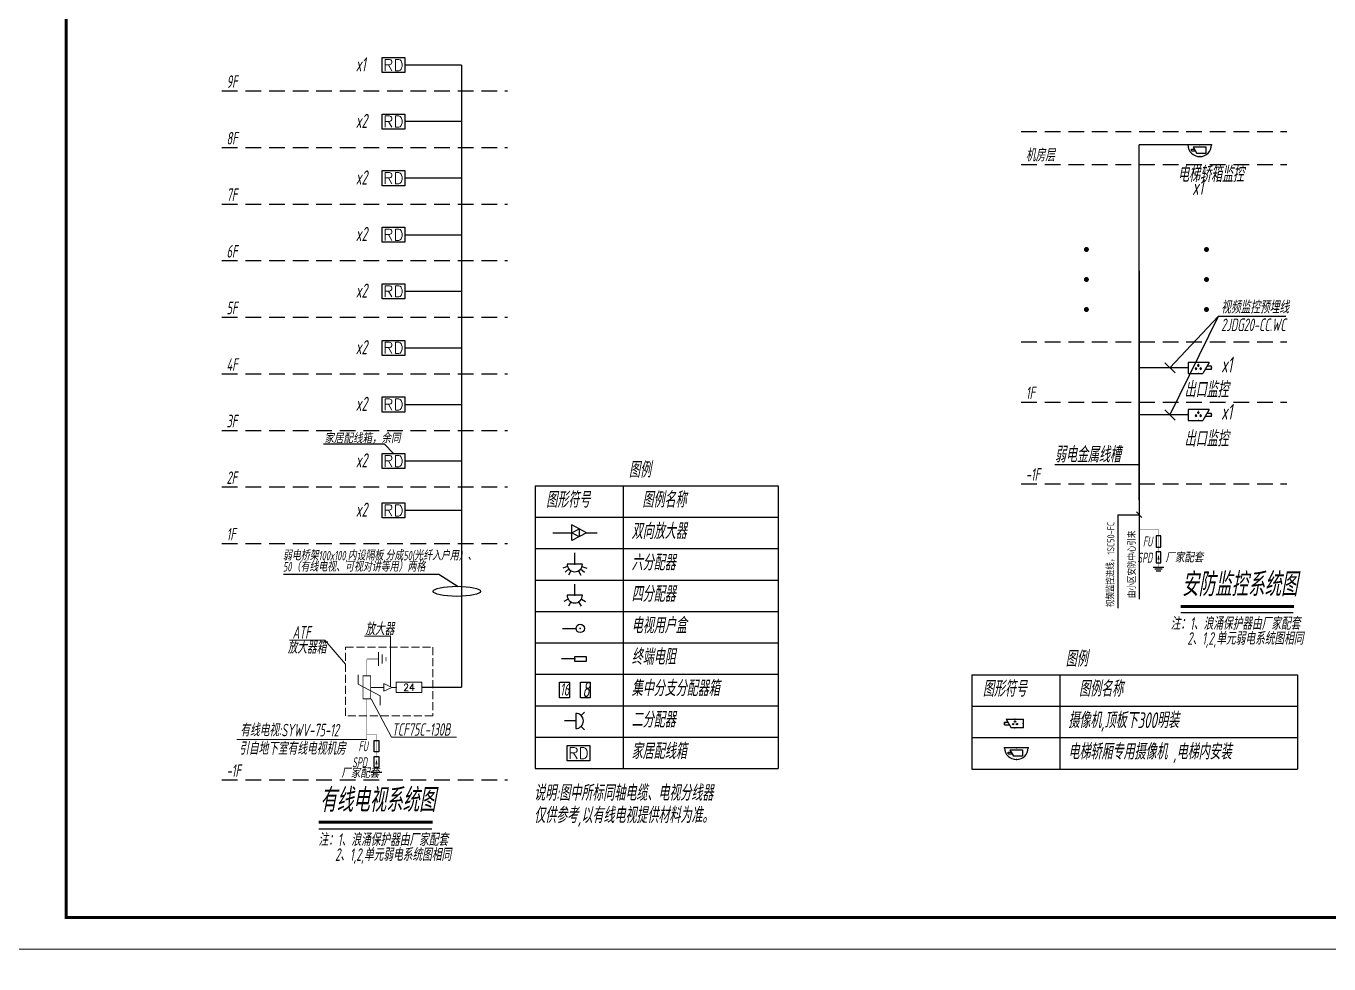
# Model space of a CAD drawing. Extents: x 2803505 to 5851001, y -1372902 to 24339.
# Drawn here: x 3411585 to 3453022, y -689729 to -659889 of the extents above; entities that cross this region are included whole.
import ezdxf
from ezdxf.enums import TextEntityAlignment as Align

# ---------------------------------------------------------------- set-up
doc = ezdxf.new("R2010")
doc.units = 0
doc.header["$LTSCALE"] = 1000
doc.header["$MEASUREMENT"] = 0
doc.linetypes.add('DASH', pattern=[0.35, 0.25, -0.1])
doc.linetypes.add('DASHED', pattern=[0.75, 0.5, -0.25])
doc.layers.get('0').update_dxf_attribs({"linetype": 'CONTINUOUS'})
for name, color, linetype in [('!!电气', 1, 'CONTINUOUS'), ('!校对', 2, 'CONTINUOUS'), ('DIM-照明', 7, 'CONTINUOUS'), ('EQUIP-安防', 3, 'CONTINUOUS'), ('EQUIP-通讯', 3, 'CONTINUOUS'), ('LINMK1', 7, 'CONTINUOUS'), ('PDIM', 3, 'CONTINUOUS'), ('T-通用', 7, 'CONTINUOUS'), ('WIRE-照明', 2, 'CONTINUOUS'), ('消防平面文字层', 141, 'CONTINUOUS'), ('照明平面导线层', 3, 'CONTINUOUS')]:
    doc.layers.add(name, color=color, linetype=linetype)
doc.layers.add('图框', color=147, linetype='CONTINUOUS', lineweight=20)
doc.layers.add('文字彩图', color=7, linetype='CONTINUOUS', lineweight=0)
doc.styles.add('1常用弱电', font='SIMPLEX.shx', dxfattribs={"width": 0.8, "height": 3.5, "bigfont": 'HZTXT.shx'})
doc.styles.add('_HZTXT', font='isocp2.shx', dxfattribs={"width": 0.8, "bigfont": 'hztxt.shx'})
doc.styles.add('_TCH_LABEL', font='COMPLEX', dxfattribs={"bigfont": 'GBCBIG'})
doc.styles.add('_TEL_DIM', font='SIMPLEX', dxfattribs={"width": 0.8, "height": 3.5, "bigfont": 'HZTXT'})
doc.styles.add('HZTXT', font='gbeitc.shx', dxfattribs={"width": 0.8, "height": 400, "bigfont": 'hztxt.shx'})
doc.styles.get("Standard").update_dxf_attribs({"font": 'gbenor.shx', "bigfont": 'gbcbig.shx'})

# ---------------------------------------------------------------- blocks, each defined once
blk = doc.blocks.new('电视图例$0$弱电图块双向放大器')
for p, q in [((-598, 0), (0, 0)), ((0, -251), (0, 251)), ((470, 0), (0, 251)), ((0, 0), (235, 125)), ((470, 0), (0, -251)), ((235, -125), (0, 0)), ((235, 125), (235, -125)), ((470, 0), (810, 0))]:
    blk.add_line(p, q)
blk.add_point((0, 0))
blk = doc.blocks.new('电视图例$0$六分配器')
for p, q in [((243, 0), (-243, 0)), ((0, 0), (0, 357)), ((-231, -78), (-380, -128)), ((-188, -155), (-309, -256)), ((-119, -212), (-197, -350)), ((119, -212), (197, -350)), ((188, -155), (309, -256)), ((231, -78), (380, -128))]:
    blk.add_line(p, q)
blk.add_arc((0, 0), 243, 180, 0)
blk.add_point((0, 0))
blk = doc.blocks.new('电视图例$0$电视用户盒')
blk.add_line((-932, -1), (-222, -1))
blk.add_circle((0, 0), 222)
blk.add_point((0, 0))
blk = doc.blocks.new('电视图例$0$终端电阻')
blk.add_line((0, 0), (-706, 0))
blk.add_lwpolyline([(0, 132), (601, 132), (601, -132), (0, -132)], close=True)
blk.add_point((0, 0))
blk = doc.blocks.new('四分配器')
for p, q in [((243, 0), (-243, 0)), ((0, 0), (0, 357)), ((-211, -122), (-347, -201)), ((-122, -211), (-201, -347)), ((122, -211), (201, -347)), ((211, -122), (347, -201))]:
    blk.add_line(p, q)
blk.add_arc((0, 0), 243, 180, 0)
blk.add_point((0, 0))
blk = doc.blocks.new('二分配器')
for p, q in [((243, 0), (-243, 0)), ((0, 0), (0, 357)), ((-172, -172), (-284, -284)), ((172, -172), (284, -284))]:
    blk.add_line(p, q)
blk.add_arc((0, 0), 243, 180, 0)
blk.add_point((0, 0))
blk = doc.blocks.new('CNS-TC4')
at = {"color": 130}
blk.add_lwpolyline([(-300, 200), (300, 200), (300, -200), (-300, -200)], close=True, dxfattribs=at)
at = {"color": 7, "style": '1常用弱电'}
blk.add_text('RD', height=300, dxfattribs=at).set_placement((0, 0), align=Align.MIDDLE)
blk = doc.blocks.new('$equip$00001677')
for p, q in [((0.75, 0.6), (-0.75, 0.6)), ((-0.75, 0.6), (-0.75, 0)), ((-0.75, 0), (0.75, 0)), ((0.75, 0), (0.75, 0.6))]:
    blk.add_line(p, q)
for p in [(-0.75, 0.3), (0, 0.6), (0, 0), (0.75, 0.3)]:
    blk.add_point(p)
at = {"style": '_TCH_LABEL', "flags": 8}
blk.add_attdef('16', text='', height=0.4, dxfattribs=at).set_placement((0, 0.3), align=Align.MIDDLE_CENTER)
at = {"style": '_TCH_LABEL', "flags": 9}
blk.add_attdef('A', (0, 0), '', height=0.00002, dxfattribs=at)
blk = doc.blocks.new('$equip$00001679')
blk.add_lwpolyline([(0, 0), (0, -0.267)])
blk.add_lwpolyline([(0, -0.733), (-0.233, -0.267), (0.233, -0.267), (0, -0.733), (0, -1)], close=True)
at = {"flags": 9}
blk.add_attdef('S', (0, 0), '', height=0.00000667, dxfattribs=at)
blk = doc.blocks.new('0114')
at = {"color": 3, "linetype": 'Continuous', "const_width": 0.3}
for points in [[(0, 0), (0, -4.58)], [(-2.75, -4.58), (2.75, -4.58)], [(-1.83, -6.01), (1.83, -6.01)], [(-0.86, -7.5), (0.86, -7.5)]]:
    blk.add_lwpolyline(points, dxfattribs=at)
blk = doc.blocks.new('$equip$00001465')
for p, q in [((-0.75, 0.1), (-0.457, 0.1)), ((-0.75, -0.1), (-0.75, 0.1)), ((-0.6, 0.35), (-0.2, -0.35)), ((-0.6, 0.35), (0.75, 0.35)), ((0.75, 0.35), (0.75, -0.35)), ((-0.75, -0.1), (-0.343, -0.1)), ((0.75, -0.35), (-0.2, -0.35))]:
    blk.add_line(p, q)
for centre in [(-0.05, -0.05), (0.1, 0.15), (0.25, -0.05)]:
    blk.add_circle(centre, 0.05)
for p in [(-0.75, 0), (0.075, 0.35), (0.75, 0), (0.075, -0.35)]:
    blk.add_point(p)
for points in [[(-0.05, 0), (-0.05, 0), (-0.075, -0.007), (-0.025, -0.007)], [(0.057, 0.175), (0.143, 0.175), (0.05, 0.15), (0.15, 0.15)], [(0.057, 0.125), (0.143, 0.125), (0.05, 0.15), (0.15, 0.15)], [(0.075, 0.193), (0.125, 0.193), (0.057, 0.175), (0.143, 0.175)], [(0.075, 0.107), (0.125, 0.107), (0.057, 0.125), (0.143, 0.125)], [(0.1, 0.2), (0.1, 0.2), (0.075, 0.193), (0.125, 0.193)], [(0.1, 0.1), (0.1, 0.1), (0.075, 0.107), (0.125, 0.107)], [(0.25, 0), (0.25, 0), (0.225, -0.007), (0.275, -0.007)], [(-0.093, -0.025), (-0.007, -0.025), (-0.1, -0.05), (0, -0.05)], [(-0.093, -0.075), (-0.007, -0.075), (-0.1, -0.05), (0, -0.05)], [(-0.075, -0.007), (-0.025, -0.007), (-0.093, -0.025), (-0.007, -0.025)], [(-0.075, -0.093), (-0.025, -0.093), (-0.093, -0.075), (-0.007, -0.075)], [(-0.05, -0.1), (-0.05, -0.1), (-0.075, -0.093), (-0.025, -0.093)], [(0.207, -0.025), (0.293, -0.025), (0.2, -0.05), (0.3, -0.05)], [(0.207, -0.075), (0.293, -0.075), (0.2, -0.05), (0.3, -0.05)], [(0.225, -0.007), (0.275, -0.007), (0.207, -0.025), (0.293, -0.025)], [(0.225, -0.093), (0.275, -0.093), (0.207, -0.075), (0.293, -0.075)], [(0.25, -0.1), (0.25, -0.1), (0.225, -0.093), (0.275, -0.093)]]:
    blk.add_solid(points)
at = {"flags": 9}
blk.add_attdef('A', (-0.016, -0.016), '', height=0.00002, dxfattribs=at)
blk = doc.blocks.new('$equip$00002731')
for p, q in [((0.75, 0), (-0.75, 0)), ((-0.517, -0.273), (-0.341, -0.273)), ((-0.517, -0.393), (-0.517, -0.273)), ((-0.517, -0.393), (-0.273, -0.393)), ((-0.427, -0.123), (-0.187, -0.543)), ((-0.427, -0.123), (0.383, -0.123)), ((0.383, -0.543), (-0.187, -0.543)), ((0.383, -0.123), (0.383, -0.543))]:
    blk.add_line(p, q)
at = {"const_width": 0.04}
for points in [[(-0.75, 0), (-0.775, 0)], [(0.75, 0), (0.775, 0)]]:
    blk.add_lwpolyline(points, dxfattribs=at)
blk.add_lwpolyline([(0.75, 0, -1), (-0.75, 0), (0.75, 0), (0.75, 0, -1), (-0.75, 0, -1.517539)], format="xyb", dxfattribs=at)
blk.add_arc((0, 0), 0.75, 180, 0)
for p in [(0, 0), (0.75, 0), (-0.75, -0.005), (0, -0.75)]:
    blk.add_point(p)
at = {"color": 7, "flags": 1}
for tag in ['A', 'REMARK']:
    blk.add_attdef(tag, text='', height=0.00002, dxfattribs=at).set_placement((0, 0), align=Align.MIDDLE_CENTER)
blk = doc.blocks.new('$equip$00002965')
for p, q in [((-0.75, -0.1), (-0.75, 0.1)), ((-0.75, 0.1), (-0.46, 0.1)), ((-0.6, 0.35), (0.75, 0.35)), ((-0.6, 0.35), (-0.2, -0.35)), ((0.75, 0.35), (0.75, -0.35)), ((-0.75, -0.1), (-0.34, -0.1)), ((0.75, -0.35), (-0.2, -0.35))]:
    blk.add_line(p, q)
at = {"const_width": 0.05}
blk.add_lwpolyline([(-0.75, 0.1), (-0.75, -0.1), (-0.34, -0.1), (-0.2, -0.35), (0.75, -0.35), (0.75, 0.35), (-0.6, 0.35), (-0.46, 0.1), (-0.75, 0.1), (-0.75, -0.1)], dxfattribs=at)
for centre in [(0.1, 0.15), (-0.05, -0.05), (0.25, -0.05)]:
    blk.add_circle(centre, 0.05)
for p in [(-0.75, 0), (0.07, 0.35), (0.07, -0.35), (0.75, 0)]:
    blk.add_point(p)
for points in [[(0.06, 0.17), (0.14, 0.17), (0.05, 0.15), (0.15, 0.15)], [(0.06, 0.12), (0.14, 0.12), (0.05, 0.15), (0.15, 0.15)], [(0.07, 0.19), (0.12, 0.19), (0.06, 0.17), (0.14, 0.17)], [(0.07, 0.11), (0.12, 0.11), (0.06, 0.12), (0.14, 0.12)], [(0.1, 0.2), (0.1, 0.2), (0.07, 0.19), (0.12, 0.19)], [(0.1, 0.1), (0.1, 0.1), (0.07, 0.11), (0.12, 0.11)], [(-0.09, -0.03), (-0.01, -0.03), (-0.1, -0.05), (0, -0.05)], [(-0.09, -0.08), (-0.01, -0.08), (-0.1, -0.05), (0, -0.05)], [(-0.08, -0.01), (-0.03, -0.01), (-0.09, -0.03), (-0.01, -0.03)], [(-0.08, -0.09), (-0.03, -0.09), (-0.09, -0.08), (-0.01, -0.08)], [(-0.05, 0), (-0.05, 0), (-0.08, -0.01), (-0.03, -0.01)], [(-0.05, -0.1), (-0.05, -0.1), (-0.08, -0.09), (-0.03, -0.09)], [(0.21, -0.03), (0.29, -0.03), (0.2, -0.05), (0.3, -0.05)], [(0.21, -0.08), (0.29, -0.08), (0.2, -0.05), (0.3, -0.05)], [(0.22, -0.01), (0.27, -0.01), (0.21, -0.03), (0.29, -0.03)], [(0.22, -0.09), (0.27, -0.09), (0.21, -0.08), (0.29, -0.08)], [(0.25, 0), (0.25, 0), (0.22, -0.01), (0.27, -0.01)], [(0.25, -0.1), (0.25, -0.1), (0.22, -0.09), (0.27, -0.09)]]:
    blk.add_solid(points)
at = {"color": 7, "style": '_TEL_DIM', "flags": 1}
for tag in ['A', 'REMARK']:
    blk.add_attdef(tag, text='', height=0.00002, dxfattribs=at).set_placement((0, 0), align=Align.MIDDLE_CENTER)
blk = doc.blocks.new('A$C479D69DE')
at = {"layer": 'EQUIP-通讯', "linetype": 'Continuous'}
for p, q in [((791, -1211), (443, -1211)), ((737, -1266), (497, -1266)), ((688, -1321), (546, -1321))]:
    blk.add_line(p, q, dxfattribs=at)
at = {"layer": 'EQUIP-通讯', "linetype": 'Continuous', "const_width": 14.2}
for points in [[(617, 0), (0, 0)], [(617, 0), (617, -752)], [(617, -913), (617, -1211)]]:
    blk.add_lwpolyline(points, dxfattribs=at)
at = {"layer": 'EQUIP-通讯', "linetype": 'Continuous'}
for points in [[(690, -206), (543, -206), (543, -560), (690, -560)], [(690, -707), (543, -707), (543, -1062), (690, -1062)]]:
    blk.add_lwpolyline(points, close=True, dxfattribs=at)
blk.add_lwpolyline([(617, -795, 0, 70.8, 0), (617, -963, 70.8, 70.8, 0)], format="xyseb", dxfattribs=at)
at = {"layer": 'DIM-照明', "color": 7, "style": 'HZTXT', "width": 0.7}
for s, p in [('FU', (272, -382)), ('SPD', (181, -897))]:
    blk.add_text(s, height=320, dxfattribs=at).set_placement(p, align=Align.MIDDLE)
blk.add_text('厂家配套', height=320, dxfattribs=at).set_placement((832, -1047))
blk = doc.blocks.new('A$C6D74366A')
at = {"layer": '!!电气', "color": 2}
blk.add_blockref('A$C479D69DE', (0, -925), dxfattribs=at)

msp = doc.modelspace()

# ---------------------------------------------------------------- linework, layer by layer
at = {"layer": '!!电气'}
msp.add_lwpolyline([(3446983.8, -673843.5), (3444302.1, -673843.5)], dxfattribs=at)
at = {"layer": 'DIM-照明', "color": 84, "linetype": 'DASHED'}
for p, q in [((3417814.6, -661952), (3426898.7, -661952)), ((3443234.6, -663244.3), (3451681.8, -663244.3)), ((3417814.6, -663752), (3426898.7, -663752)), ((3443234.6, -664288.7), (3451681.8, -664288.7)), ((3417814.6, -665552), (3426898.7, -665552)), ((3417814.6, -667352), (3426898.7, -667352)), ((3417814.6, -669152), (3426898.7, -669152)), ((3443234.6, -669936.3), (3451681.8, -669936.3)), ((3417814.6, -670952), (3426898.7, -670952)), ((3443234.6, -671855.2), (3451681.8, -671855.2)), ((3417814.6, -672752), (3426898.7, -672752)), ((3417814.6, -674552), (3426898.7, -674552)), ((3443234.6, -674450), (3451681.8, -674450)), ((3417814.6, -676352), (3426898.7, -676352)), ((3417814.6, -683874), (3426898.7, -683874.1, 0))]:
    msp.add_line(p, q, dxfattribs=at)
at = {"layer": 'DIM-照明', "color": 7}
for p, q in [((3421044.3, -673183.6, -59594.4), (3422973.9, -673183.6, -59594.4)), ((3422973.9, -673183.6, -59594.4), (3423268.2, -673488.8, -59594.4)), ((3419767.3, -677330.2, 76206.8), (3424712.5, -677330.2, 76206.8)), ((3424712.5, -677330.2, 76206.8), (3425326.5, -677717.6, 76206.8))]:
    msp.add_line(p, q, dxfattribs=at)
at = {"layer": 'DIM-照明'}
for p, q in [((3427778.9, -674513.8, 7434.4), (3427778.9, -683513.8, 7434.4)), ((3427778.9, -674513.8, 7434.4), (3435509.9, -674513.8, 7434.4)), ((3430573.5, -674513.8, 7434.4), (3430573.5, -683513.8, 7434.4)), ((3435509.9, -674513.8, 7434.4), (3435509.9, -683513.8, 7434.4)), ((3427778.9, -675513.8, 7434.4), (3435509.9, -675513.8, 7434.4)), ((3427778.9, -676513.8, 7434.4), (3435509.9, -676513.8, 7434.4)), ((3427778.9, -677513.8, 7434.4), (3435509.9, -677513.8, 7434.4)), ((3427778.9, -678513.8, 7434.4), (3435509.9, -678513.8, 7434.4)), ((3427778.9, -679513.8, 7434.4), (3435509.9, -679513.8, 7434.4)), ((3427778.9, -680513.8, 7434.4), (3435509.9, -680513.8, 7434.4)), ((3441667.3, -680528.8), (3441667.3, -683528.8)), ((3441667.3, -680528.8), (3452021.4, -680528.8)), ((3444461.9, -680528.8), (3444461.9, -683528.8)), ((3452021.4, -680528.8), (3452021.4, -683528.8)), ((3427778.9, -681513.8, 7434.4), (3435509.9, -681513.8, 7434.4)), ((3441667.3, -681528.8), (3452021.4, -681528.8)), ((3427778.9, -682513.8, 7434.4), (3435509.9, -682513.8, 7434.4)), ((3441667.3, -682528.8), (3452021.4, -682528.8)), ((3427778.9, -683513.8, 7434.4), (3435509.9, -683513.8, 7434.4)), ((3441667.3, -683528.8), (3452021.4, -683528.8))]:
    msp.add_line(p, q, dxfattribs=at)
at = {"layer": 'DIM-照明', "color": 7, "ltscale": 4}
for p, q in [((3448308.7, -678551.5, 0), (3451885.2, -678551.5, 0)), ((3420896.1, -685435), (3424490.7, -685435))]:
    msp.add_line(p, q, dxfattribs=at)
at = {"layer": 'DIM-照明', "color": 7, "ltscale": 4, "const_width": 98.5, "elevation": 0}
for points in [[(3448307.6, -678357.3), (3451906.8, -678357.3)], [(3420894.9, -685219.3), (3424514.8, -685219.3)]]:
    msp.add_lwpolyline(points, dxfattribs=at)
at = {"layer": 'DIM-照明', "color": 7}
msp.add_ellipse((3425286.3, -677873.6, 76206.8), major_axis=(-754.2, 0), ratio=0.2126389, start_param=-1.5707963, end_param=4.712389, dxfattribs=at)
at = {"layer": 'EQUIP-通讯'}
for p, q in [((3425437.8, -661128.8, -59593.1), (3423628.3, -661128.8, -59593.1)), ((3425437.8, -661128.8, -59593.1), (3423628.3, -661128.8, -59593.1)), ((3425437.8, -662928.8, -59593.1), (3423628.3, -662928.8, -59593.1)), ((3425437.8, -662928.8, -59593.1), (3423628.3, -662928.8, -59593.1)), ((3425437.8, -664728.8, 0), (3423628.3, -664728.8, -59593.1)), ((3425437.8, -664728.8, 0), (3423628.3, -664728.8, -59593.1)), ((3423628.2, -666528.8, -59594.4), (3425437.8, -666528.8, -59593.1)), ((3425437.8, -668328.8), (3423628.3, -668328.8, -59593.1)), ((3425437.8, -668328.8), (3423628.3, -668328.8, -59593.1)), ((3423628.2, -670128.8, -59594.4), (3425437.8, -670128.8, -59593.1)), ((3423628.2, -671928.8, -59594.4), (3425437.8, -671928.8, -59593.1)), ((3425437.8, -673728.8), (3423628.3, -673728.8, -59593.1)), ((3425437.8, -673728.8), (3423628.3, -673728.8, -59593.1)), ((3425437.8, -675298.9), (3423628.3, -675298.9, -59593.1)), ((3425437.8, -675298.9), (3423628.3, -675298.9, -59593.1))]:
    msp.add_line(p, q, dxfattribs=at)
at = {"layer": 'EQUIP-通讯', "linetype": 'Continuous'}
msp.add_line((3422555.3, -683629.7, -116692.3), (3422903.4, -683629.7, -116692.3), dxfattribs=at)
at = {"layer": 'EQUIP-通讯', "const_width": 50, "elevation": 0}
msp.add_lwpolyline([(3425437.8, -680928.2), (3425437.8, -661128.8)], dxfattribs=at)
at = {"layer": 'EQUIP-通讯', "const_width": 50}
for points in [[(3446981.6, -664059.5), (3446984.8, -674982)], [(3424172.7, -680928.2), (3425437.8, -680928.2)]]:
    msp.add_lwpolyline(points, dxfattribs=at)
at = {"layer": 'EQUIP-通讯', "linetype": 'Continuous', "const_width": 14.2}
for points in [[(3422423.1, -680028.9), (3422423.1, -680562.7)], [(3422423.1, -682587.9), (3422423.1, -681293.7)]]:
    msp.add_lwpolyline(points, dxfattribs=at)
at = {"layer": 'EQUIP-通讯', "elevation": 7434.4}
for points in [[(3428555.4, -680768.4), (3428866.5, -680768.4), (3428866.5, -681262.2), (3428555.4, -681262.2)], [(3429213.7, -680768.4), (3429524.8, -680768.4), (3429524.8, -681262.2), (3429213.7, -681262.2)]]:
    msp.add_lwpolyline(points, close=True, dxfattribs=at)
at = {"layer": 'EQUIP-通讯', "linetype": 'Continuous', "const_width": 14.2, "elevation": -116692.3}
for points in [[(3422729.4, -682418.9), (3422423.1, -682418.9)], [(3422729.4, -682418.9), (3422729.4, -683171.2)], [(3422729.4, -683332.1), (3422729.4, -683629.7)]]:
    msp.add_lwpolyline(points, dxfattribs=at)
at = {"layer": 'EQUIP-通讯', "linetype": 'Continuous', "elevation": -116692.3}
for points in [[(3422655.9, -682624.6), (3422802.8, -682624.6), (3422802.8, -682978.9), (3422655.9, -682978.9)], [(3422655.9, -683126.2), (3422802.8, -683126.2), (3422802.8, -683480.5), (3422655.9, -683480.5)]]:
    msp.add_lwpolyline(points, close=True, dxfattribs=at)
msp.add_lwpolyline([(3422729.4, -683213.6, 0, 70.8, 0), (3422729.4, -683381.8, 70.8, 70.8, 0)], format="xyseb", dxfattribs=at)
at = {"layer": 'LINMK1', "color": 2}
msp.add_line((3451652.2, -669132.2, 0), (3449498.4, -669132.2, 0), dxfattribs=at)
at = {"layer": 'LINMK1', "color": 3}
for p, q in [((3446303.1, -675435.2, 70815.7), (3446303.1, -678411.7, 70815.7)), ((3446303.1, -675435.2, 86864.8), (3446984.8, -675435.2, 3.2))]:
    msp.add_line(p, q, dxfattribs=at)
at = {"layer": 'T-通用', "linetype": 'Continuous', "const_width": 79.4}
for points in [[(3445268, -666997.3, 1), (3445347.4, -666997.3, 1)], [(3449087.8, -666997.3, 1), (3449167.2, -666997.3, 1)], [(3445268, -667952.2, 1), (3445347.4, -667952.2, 1)], [(3449087.8, -667952.2, 1), (3449167.2, -667952.2, 1)], [(3445268, -668907.1, 1), (3445347.4, -668907.1, 1)], [(3449087.8, -668907.1, 1), (3449167.2, -668907.1, 1)]]:
    msp.add_lwpolyline(points, format="xyb", close=True, dxfattribs=at)
at = {"layer": 'WIRE-照明'}
for p, q in [((3446981.6, -664059.5), (3446981.6, -663669.1)), ((3448538.8, -663669.1), (3446981.6, -663669.1)), ((3448541.1, -670763.9), (3446983.5, -670764)), ((3448541.1, -672262), (3446983.5, -672262.1))]:
    msp.add_line(p, q, dxfattribs=at)
at = {"layer": 'WIRE-照明', "color": 2, "ltscale": 0.1}
for p, q in [((3448126.9, -670926.4), (3447806.9, -670601.4)), ((3448126.9, -672424.5), (3447806.9, -672099.5))]:
    msp.add_line(p, q, dxfattribs=at)
at = {"layer": 'WIRE-照明', "ltscale": 0.4}
msp.add_line((3446984.8, -674982), (3446984.8, -678123.3), dxfattribs=at)
at = {"layer": 'WIRE-照明', "color": 2, "ltscale": 0.1}
msp.add_lwpolyline([(3447966.9, -670763.9), (3449498.4, -669132.2), (3447966.9, -672262)], dxfattribs=at)
at = {"layer": '图框'}
for points in [[(3410359.7, -629853.6), (3494459.7, -629853.6), (3494459.7, -689253.6), (3410359.7, -689253.6)], [(3410359.7, -689253.6), (3494459.7, -689253.6), (3494459.7, -748653.6), (3410359.7, -748653.6)]]:
    msp.add_lwpolyline(points, close=True, dxfattribs=at)
at = {"layer": '图框', "const_width": 100}
msp.add_lwpolyline([(3493459.7, -688253.6), (3493459.7, -630853.6), (3412859.7, -630853.6), (3412859.7, -688253.6)], close=True, dxfattribs=at)
at = {"layer": '文字彩图', "color": 3}
for p, q in [((3419963.9, -679425.8, 87669.7), (3421087.6, -679425.8, 87669.7)), ((3421087.6, -679425.8, 87669.7), (3421743.8, -680194.7, 87669.7)), ((3423173.3, -679300.7, 43834.8), (3422352.7, -679300.7, 43834.8)), ((3423173.3, -679300.7, 43834.8), (3423173.3, -680906.8, 43834.8)), ((3423211.3, -682516.4, 87669.7), (3422556.6, -681293.7)), ((3425276.2, -682516.4, 87669.7), (3423211.3, -682516.4, 87669.7))]:
    msp.add_line(p, q, dxfattribs=at)
at = {"layer": '文字彩图', "color": 3, "linetype": 'DASH'}
for p, q in [((3421743.8, -681833.2, 87669.7), (3421743.8, -679651.6, 87669.7)), ((3421743.8, -679651.6, 87669.7), (3424518.3, -679651.6, 87669.7)), ((3424518.3, -679651.6, 87669.7), (3424518.3, -681833.2, 87669.7)), ((3424518.3, -681833.2, 87669.7), (3421743.8, -681833.2, 87669.7))]:
    msp.add_line(p, q, dxfattribs=at)
at = {"layer": '文字彩图', "color": 3, "linetype": 'Continuous'}
for p, q in [((3422146.1, -680525.3), (3422146.1, -680826)), ((3422146.1, -680826), (3422845.2, -681195.4)), ((3422845.2, -681195.4), (3422845.2, -681496.1))]:
    msp.add_line(p, q, dxfattribs=at)
at = {"layer": '文字彩图', "linetype": 'Continuous'}
for p, q in [((3422819, -680928.2), (3422544.9, -680928.2)), ((3422423.1, -682587.9), (3418292.3, -682587.9))]:
    msp.add_line(p, q, dxfattribs=at)
at = {"layer": '文字彩图', "color": 3, "linetype": 'Continuous', "const_width": 29.2}
msp.add_lwpolyline([(3422544.9, -680562.7), (3422301.2, -680562.7), (3422301.2, -681293.7), (3422544.9, -681293.7)], close=True, dxfattribs=at)
at = {"layer": '消防平面文字层'}
msp.add_line((3446898.5, -675348.9, 3.2), (3447071, -675521.5, 3.2), dxfattribs=at)

# ---------------------------------------------------------------- block references
at = {"layer": '!校对', "color": 2}
msp.add_blockref('A$C6D74366A', (3446984.8, -674982), dxfattribs=at)
at = {"layer": 'EQUIP-安防', "linetype": 'ByBlock', "ltscale": 2, "xscale": 500, "yscale": 500, "zscale": 500}
for p in [(3448913.7, -663666.8), (3443083.2, -682851.1)]:
    msp.add_blockref('$equip$00002731', p, dxfattribs=at)
at = {"layer": 'EQUIP-安防', "xscale": 400, "yscale": 400, "zscale": 400}
msp.add_blockref('$equip$00002965', (3442999.4, -682077.5), dxfattribs=at)
at = {"layer": 'EQUIP-通讯'}
for name, p, xscale, yscale, zscale in [('$equip$00001465', (3448916.1, -670763.9), -500, 500, 500), ('$equip$00001465', (3448916.1, -672262), -500, 500, 500), ('电视图例$0$电视用户盒', (3429208.7, -679054, 7434.4), 0.6000000238418579, 0.6000000238418579, 0.6000000238418579), ('电视图例$0$终端电阻', (3429034.5, -680021.5, 7434.4), 0.6000000238418579, 0.6000000238418579, 0.6000000238418579)]:
    msp.add_blockref(name, p, dxfattribs=dict(at, xscale=xscale, yscale=yscale, zscale=zscale))
for name, p in [('电视图例$0$弱电图块双向放大器', (3428939.5, -676010.2, 7434.4)), ('电视图例$0$六分配器', (3429034.8, -677006.1, 7434.4)), ('四分配器', (3429034.8, -678000.2, 7434.4))]:
    msp.add_blockref(name, p, dxfattribs=at)
at = {"layer": 'EQUIP-通讯', "rotation": 90}
msp.add_blockref('二分配器', (3429065.6, -681998, 7434.4), dxfattribs=at)
at = {"layer": 'T-通用', "xscale": 1.199999988079071, "yscale": 1.199999988079071, "zscale": 1.199999988079071}
for p in [(3423268.2, -661128.8, -59594.4), (3423268.2, -662928.8, -59594.4), (3423268.2, -664728.8, -59594.4), (3423268.2, -666528.8, -59594.4), (3423268.2, -668328.8, -59594.4), (3423268.2, -670128.8, -59594.4), (3423268.2, -671928.8, -59594.4), (3423268.2, -673728.8, -59594.4), (3423268.2, -675298.9, -59594.4), (3429154.3, -683021.2, 7434.4)]:
    msp.add_blockref('CNS-TC4', p, dxfattribs=at)
at = {"layer": '文字彩图', "xscale": 81.22499990463257, "yscale": 81.22499990463257, "zscale": 81.22499990463257, "rotation": 90}
msp.add_blockref('0114', (3422423.1, -680028.9), dxfattribs=at)
at = {"layer": '文字彩图', "ltscale": 5, "xscale": -541.5, "yscale": 541.5, "zscale": 541.4999999999854, "rotation": 90}
msp.add_blockref('$equip$00001679', (3422819, -680928.2), dxfattribs=at)
at = {"layer": '文字彩图', "ltscale": 5}
ref = msp.add_blockref('$equip$00001677', (3423766.6, -681090.6), dxfattribs=dict(at, xscale=-541.5, yscale=541.5, zscale=541.4999999999854))
ref.add_attrib('$TEXT$', '24', dxfattribs={"layer": '0', "height": 216.6, "style": '_TCH_LABEL', "flags": 8}).set_placement((3423766.6, -680928.2), align=Align.MIDDLE_CENTER)

# ---------------------------------------------------------------- texts
at = {"layer": 'DIM-照明', "style": 'HZTXT', "width": 0.7}
for s, height, p in [('电梯轿箱监控', 500, (3448216.1, -664851.1)), ('x1', 500, (3448676.5, -665259.6)), ('x1', 500, (3449596.3, -670910.3)), ('出口监控', 500, (3448427, -671706.4)), ('x1', 500, (3449596.2, -672408.4)), ('出口监控', 500, (3448427, -673267.8)), ('弱电金属线槽', 500, (3444301.8, -673773.7)), ('图例', 500, (3430756.6, -674255.2, 7434.4)), ('图形符号', 500, (3428123.6, -675208.3, 7434.4)), ('图例名称', 500, (3431183.3, -675208.3, 7434.4)), ('双向放大器', 500, (3430841.7, -676208.3, 7434.4)), ('六分配器', 500, (3430841.7, -677208.3, 7434.4)), ('四分配器', 500, (3430841.7, -678208.3, 7434.4)), ('电视用户盒', 500, (3430841.7, -679208.3, 7434.4)), ('终端电阻', 500, (3430841.7, -680208.3, 7434.4)), ('图例', 500, (3444645, -680270.1)), ('16', 400, (3428569.3, -681193.6, 7434.4)), ('8', 500, (3429278.6, -681244.9, 7434.4)), ('集中分支分配器箱', 500, (3430841.7, -681208.3, 7434.4)), ('图形符号', 500, (3442012, -681223.2)), ('图例名称', 500, (3445071.7, -681223.2)), ('二分配器', 500, (3430841.7, -682208.3, 7434.4)), ('摄像机,顶板下300明装', 500, (3444730.1, -682223.2)), ('家居配线箱', 500, (3430841.7, -683208.3, 7434.4)), ('电梯轿厢专用摄像机 ,电梯内安装', 500, (3444730.1, -683223.2)), ('说明:图中所标同轴电缆、电视分线器', 500, (3427739.5, -684535.3, 7434.4)), ('仅供参考,以有线电视提供材料为准。', 500, (3427739.5, -685246.4, 7434.4))]:
    msp.add_text(s, height=height, dxfattribs=at).set_placement(p)
at = {"layer": 'DIM-照明', "color": 7, "style": 'HZTXT', "width": 0.7}
for s, height, p in [('视频监控预埋线', 400, (3449594.2, -669033.2, 0)), ('2JDG20-CC.WC', 400, (3449594.2, -669594, 0)), ('家居配线箱，余同', 320, (3421072.9, -673158.9, -59594.4)), ('弱电桥架100x100,内设隔板,分成50(光纤入户用）、', 300, (3419751.8, -676886.3, 76206.8)), ('50（有线电视、可视对讲等用）两格', 300, (3419751.8, -677242.9, 76206.8)), ('安防监控系统图', 750, (3448341.8, -678028.8, 0)), ('厂家配套', 320, (3421607, -683809.6, -116692.3)), ('有线电视系统图', 750, (3420929.1, -684890.8))]:
    msp.add_text(s, height=height, dxfattribs=at).set_placement(p)
for s, p in [('FU', (3422308.5, -682801.2, -116692.3)), ('SPD', (3422190.9, -683315.8, -116692.3))]:
    msp.add_text(s, height=320, dxfattribs=at).set_placement(p, align=Align.MIDDLE)
at = {"layer": 'PDIM', "color": 3, "style": '_HZTXT', "width": 0.8}
for s, height, p in [('视频监控进线，1SC50-FC', 221.105, (3446195, -678377.6, 70815.7)), ('由小区安防中心引来', 221.11, (3446876.7, -678089.2))]:
    msp.add_text(s, height=height, rotation=90, dxfattribs=at).set_placement(p)
at = {"layer": '照明平面导线层', "color": 0, "ltscale": 0.5, "style": 'HZTXT', "width": 0.7}
for s, p in [('x1', (3422070.8, -661331.6, -59593.1)), ('x2', (3422070.8, -663131.6, -59593.1)), ('x2', (3422070.8, -664931.6, -59593.1)), ('x2', (3422070.8, -666731.6, -59593.1)), ('x2', (3422071.3, -668531.6, -59593.1)), ('x2', (3422070.8, -670331.6, -59593.1)), ('x2', (3422070.8, -672131.6, -59593.1)), ('x2', (3422071.3, -673931.6, -59593.1)), ('x2', (3422071.3, -675501.7, -59593.1))]:
    msp.add_text(s, height=450, dxfattribs=at).set_placement(p)
at = {"layer": '照明平面导线层', "color": 7, "style": 'HZTXT', "width": 0.7}
for s, p in [('9F', (3417960.9, -661856.8)), ('8F', (3417960.9, -663656.8)), ('机房层', (3443380.9, -664193.5)), ('7F', (3417960.9, -665456.8)), ('6F', (3417960.9, -667256.8)), ('5F', (3417960.9, -669056.8)), ('4F', (3417960.9, -670856.8)), ('1F', (3443380.9, -671760)), ('3F', (3417960.9, -672656.8)), ('2F', (3417960.9, -674456.8)), ('-1F', (3443380.9, -674354.8)), ('1F', (3417960.9, -676256.8)), ('注：1、浪涌保护器由厂家配套', (3447986.5, -679097.5, 65482.4)), ('ATF', (3420059.9, -679379.8, 87669.7)), ('放大器', (3422369.9, -679269.3, 43834.8)), ('2、1,2,单元弱电系统图相同', (3448518.4, -679572.3, 65482.4)), ('放大器箱', (3419898.7, -679856.1, 87669.7)), ('有线电视:SYWV-75-12 ', (3418394.5, -682488.2)), ('TCF75C-130B', (3423221.2, -682469.2, 43834.8)), ('引自地下室有线电视机房', (3418359.1, -683071.3)), ('-1F', (3417960.9, -683778.8)), ('注：1、浪涌保护器由厂家配套', (3420881.9, -685974.4, 65482.4)), ('2、1,2,单元弱电系统图相同', (3421413.8, -686449.2, 65482.4))]:
    msp.add_text(s, height=400, dxfattribs=at).set_placement(p)

doc.saveas('drawing.dxf')
